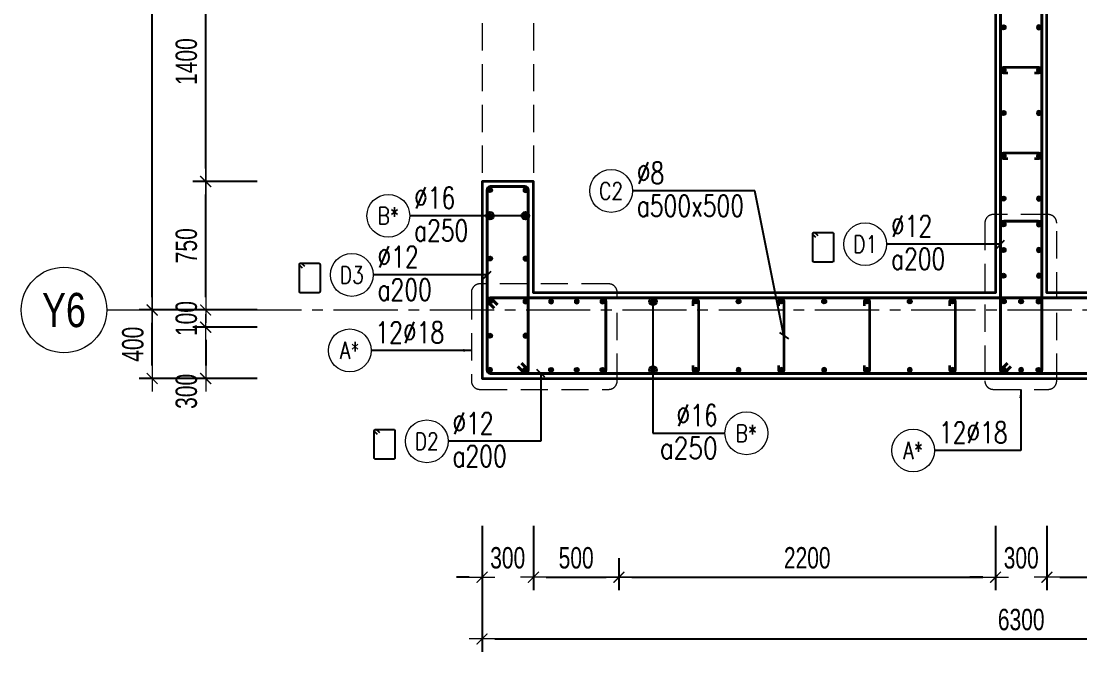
# Model space of a CAD drawing. Header units: millimetres. Extents: x 988833 to 1318015, y -9365 to 47591.
# Drawn here: x 1106109 to 1112294, y 31414 to 35095 of the extents above; entities that cross this region are included whole.
import ezdxf
from ezdxf.enums import TextEntityAlignment as Align

# ---------------------------------------------------------------- set-up
doc = ezdxf.new("R2010")
doc.units = ezdxf.units.MM
doc.header["$MEASUREMENT"] = 0
doc.linetypes.add('HIDDEN2', pattern=[4.7625, 3.175, -1.5875])
doc.linetypes.add('OF_Grid_1$0$CENTER2', pattern=[1.125, 0.75, -0.125, 0.125, -0.125])
doc.layers.get('0').update_dxf_attribs({"lineweight": 20})
doc.layers.get('Defpoints').update_dxf_attribs({"color": 151, "lineweight": 9})
for name, color, linetype, lineweight in [('KC-LEADER', 153, 'Continuous', 18), ('KC-THEP', 6, 'Continuous', 40), ('NDC_S_BEAM', 3, 'HIDDEN2', 20), ('NDC_S_DIM', 1, 'Continuous', 15), ('NDC_S_HIDDEN', 8, 'HIDDEN2', 13), ('NDC_S_LEADER', 1, 'Continuous', 15), ('NDC_S_REBAR', 4, 'Continuous', 35), ('NDC_S_STIRRUP', 4, 'Continuous', 40), ('NDC_S_VN TEXT', 7, 'Continuous', 20), ('NDC_S_WALL', 6, 'Continuous', 35), ('OF_Grid_1$0$NDC_S_AXIS', 5, 'OF_Grid_1$0$CENTER2', 13), ('OF_Grid_1$0$NDC_S_SYMBOL', 1, 'Continuous', 15), ('OF_Grid_1$0$NDC_S_TEXT SYMBOL', 7, 'Continuous', 20)]:
    doc.layers.add(name, color=color, linetype=linetype, lineweight=lineweight)
doc.layers.add('Ligature', color=1, linetype='Continuous')
doc.styles.add('NDC_ARIAL', font='arial.ttf', dxfattribs={"width": 0.85})
doc.styles.add('NDC_DIM', font='', dxfattribs={"width": 0.75})
doc.styles.add('NDC_EN TXT', font='romans.shx', dxfattribs={"width": 0.8})
doc.styles.add('OF_Grid_1$0$NDC_ANNO', font='', dxfattribs={"width": 0.8})
doc.styles.get('NDC_DIM').set_extended_font_data('Dotum')
doc.styles.get('OF_Grid_1$0$NDC_ANNO').set_extended_font_data('Dotum')
doc.dimstyles.new('NDC_1-50', dxfattribs={"dimscale": 50, "dimtxt": 2.5, "dimasz": 1, "dimexe": 1.5, "dimexo": 0, "dimgap": 0.8, "dimtad": 1, "dimdec": 0, "dimdsep": 46, "dimtxsty": 'NDC_ARIAL', "dimblk": 'DIMMARK', "dimcen": 49999.938995, "dimdle": 1.5, "dimclrd": 1, "dimclre": 1, "dimclrt": 3, "dimadec": 0, "dimazin": 0, "dimtfac": 1, "dimtdec": 0, "dimtix": 1, "dimtmove": 2, "dimatfit": 3, "dimfxl": 1, "dimarcsym": 0})
doc.dimstyles.new('NDC_dim_30', dxfattribs={"dimscale": 30, "dimtxt": 2.5, "dimasz": 1.5, "dimexe": 1.5, "dimexo": 2.5, "dimgap": 1, "dimtad": 1, "dimdec": 0, "dimzin": 0, "dimdsep": 46, "dimtxsty": 'NDC_DIM', "dimblk": 'DIMMARK', "dimcen": 0.09, "dimdle": 1.2, "dimclrd": 1, "dimclre": 1, "dimclrt": 3, "dimadec": 0, "dimazin": 0, "dimtfac": 1, "dimtdec": 0, "dimtix": 1, "dimtofl": 0, "dimtmove": 0, "dimatfit": 3, "dimfxl": 6, "dimfxlon": 1, "dimtolj": 1, "dimtzin": 0, "dimarcsym": 0})
doc.dimstyles.new('NDC_dim_50', dxfattribs={"dimscale": 50, "dimtxt": 2.5, "dimasz": 1.5, "dimexe": 1.5, "dimexo": 2.5, "dimgap": 1, "dimtad": 1, "dimdec": 0, "dimzin": 0, "dimdsep": 46, "dimtxsty": 'NDC_DIM', "dimblk": 'DIMMARK', "dimcen": 0.09, "dimdle": 1.2, "dimclrd": 1, "dimclre": 1, "dimclrt": 3, "dimadec": 0, "dimazin": 0, "dimtfac": 1, "dimtdec": 0, "dimtix": 1, "dimtofl": 0, "dimtmove": 0, "dimatfit": 3, "dimfxl": 6, "dimfxlon": 1, "dimtolj": 1, "dimtzin": 0, "dimarcsym": 0})

# ---------------------------------------------------------------- blocks, each defined once
blk = doc.blocks.new('THEP')
at = {"layer": 'KC-LEADER', "color": 6}
blk.add_circle((0, 0), 14, dxfattribs=at)
at = {"layer": 'KC-THEP'}
for p, q in [((-14, 0), (14, 0)), ((9.9, 9.9), (-9.9, -9.9)), ((-9.9, 9.9), (9.9, -9.9)), ((0, 14), (0, -14))]:
    blk.add_line(p, q, dxfattribs=at)
blk = doc.blocks.new('DIMMARK')
at = {"layer": 'NDC_S_DIM', "color": 1}
blk.add_line((-1.5, 0), (1, 0), dxfattribs=at)
at = {"layer": 'NDC_S_DIM', "color": 2, "const_width": 0.1}
blk.add_lwpolyline([(-0.424, -0.424), (0.424, 0.424)], dxfattribs=at)
blk = doc.blocks.new('*U13')
blk.add_circle((-2.5, 0), 2.5)
at = {"layer": 'NDC_S_VN TEXT', "color": 3, "style": 'NDC_EN TXT', "width": 0.75}
blk.add_attdef('DK1', (0.5, 0.85), '', height=2.5, dxfattribs=at)
at = {"layer": 'NDC_S_VN TEXT', "color": 7, "style": 'NDC_EN TXT', "width": 0.8}
blk.add_attdef('SH2', text='', height=2, dxfattribs=at).set_placement((-2.5, 0), align=Align.MIDDLE)
blk = doc.blocks.new('*U11')
blk.add_circle((-2.5, 0), 2.5)
at = {"layer": 'NDC_S_VN TEXT', "color": 3, "style": 'NDC_EN TXT', "width": 0.75}
for tag, p in [('DK1', (0.5, 0.85)), ('KC1', (0.5, -2.97))]:
    blk.add_attdef(tag, p, '', height=2.5, dxfattribs=at)
at = {"layer": 'NDC_S_VN TEXT', "color": 7, "style": 'NDC_EN TXT', "width": 0.8}
blk.add_attdef('SH2', text='', height=2, dxfattribs=at).set_placement((-2.5, 0), align=Align.MIDDLE)
blk = doc.blocks.new('*U10')
blk.add_circle((2.5, 0), 2.5)
at = {"layer": 'NDC_S_VN TEXT', "color": 3, "style": 'NDC_EN TXT'}
for tag, width, p in [('DK2', 0.75, (-0.85, 0.85)), ('KC2', 0.8, (-0.85, -2.97))]:
    blk.add_attdef(tag, text='', height=2.5, dxfattribs=dict(at, width=width)).set_placement(p, align=Align.RIGHT)
at = {"layer": 'NDC_S_VN TEXT', "color": 7, "style": 'NDC_EN TXT', "width": 0.8}
blk.add_attdef('SH3', text='', height=2, dxfattribs=at).set_placement((2.5, 0), align=Align.MIDDLE)
blk = doc.blocks.new('*D562')
at = {"layer": 'Defpoints', "color": 0, "transparency": 16777216}
for p in [(1109101.7, 33509.5), (1108801.7, 33009.5), (1109101.7, 31849.5)]:
    blk.add_point(p, dxfattribs=at)
at = {"layer": 'NDC_S_DIM', "color": 1, "lineweight": -2, "transparency": 16777216}
for p, q in [((1108801.7, 32149.5), (1108801.7, 31774.5)), ((1109101.7, 32149.5), (1109101.7, 31774.5)), ((1108726.7, 31849.5), (1108651.7, 31849.5)), ((1109176.7, 31849.5), (1109251.7, 31849.5))]:
    blk.add_line(p, q, dxfattribs=at)
at = {"layer": 'NDC_S_DIM', "color": 1, "lineweight": -2, "transparency": 16777216, "xscale": 75, "yscale": 75, "zscale": 75}
blk.add_blockref('DIMMARK', (1108801.7, 31849.5), dxfattribs=at)
at = {"layer": 'NDC_S_DIM', "color": 1, "lineweight": -2, "transparency": 16777216, "xscale": 75, "yscale": 75, "zscale": 75, "rotation": 180}
blk.add_blockref('DIMMARK', (1109101.7, 31849.5), dxfattribs=at)
at = {"layer": 'NDC_S_DIM', "color": 3, "transparency": 16777216, "insert": (1108951.7, 31962.1), "char_height": 125, "attachment_point": 5, "style": 'NDC_DIM'}
blk.add_mtext('\\A1;300', dxfattribs=at)
blk = doc.blocks.new('*D563')
at = {"layer": 'Defpoints', "color": 0, "transparency": 16777216}
for p in [(1109101.7, 33509.5), (1109601.5, 32086.3), (1109601.5, 31849.5)]:
    blk.add_point(p, dxfattribs=at)
at = {"layer": 'NDC_S_DIM', "color": 1, "lineweight": -2, "transparency": 16777216}
for p, q in [((1109101.7, 32149.5), (1109101.7, 31774.5)), ((1109601.5, 31961.3), (1109601.5, 31774.5)), ((1109176.7, 31849.5), (1109526.5, 31849.5))]:
    blk.add_line(p, q, dxfattribs=at)
at = {"layer": 'NDC_S_DIM', "color": 1, "lineweight": -2, "transparency": 16777216, "xscale": 75, "yscale": 75, "zscale": 75, "rotation": 180}
blk.add_blockref('DIMMARK', (1109101.7, 31849.5), dxfattribs=at)
at = {"layer": 'NDC_S_DIM', "color": 1, "lineweight": -2, "transparency": 16777216, "xscale": 75, "yscale": 75, "zscale": 75}
blk.add_blockref('DIMMARK', (1109601.5, 31849.5), dxfattribs=at)
at = {"layer": 'NDC_S_DIM', "color": 3, "transparency": 16777216, "insert": (1109351.6, 31962.1), "char_height": 125, "attachment_point": 5, "style": 'NDC_DIM'}
blk.add_mtext('\\A1;500', dxfattribs=at)
blk = doc.blocks.new('*D553')
at = {"layer": 'Defpoints', "color": 0, "transparency": 16777216}
for p in [(1111801.7, 33509.5), (1109601.5, 32086.3), (1111801.7, 31849.5)]:
    blk.add_point(p, dxfattribs=at)
at = {"layer": 'NDC_S_DIM', "color": 1, "lineweight": -2, "transparency": 16777216}
for p, q in [((1111801.7, 32149.5), (1111801.7, 31774.5)), ((1109601.5, 31961.3), (1109601.5, 31774.5)), ((1109676.5, 31849.5), (1111726.7, 31849.5))]:
    blk.add_line(p, q, dxfattribs=at)
at = {"layer": 'NDC_S_DIM', "color": 1, "lineweight": -2, "transparency": 16777216, "xscale": 75, "yscale": 75, "zscale": 75, "rotation": 180}
blk.add_blockref('DIMMARK', (1109601.5, 31849.5), dxfattribs=at)
at = {"layer": 'NDC_S_DIM', "color": 1, "lineweight": -2, "transparency": 16777216, "xscale": 75, "yscale": 75, "zscale": 75}
blk.add_blockref('DIMMARK', (1111801.7, 31849.5), dxfattribs=at)
at = {"layer": 'NDC_S_DIM', "color": 3, "transparency": 16777216, "insert": (1110701.6, 31962.1), "char_height": 125, "attachment_point": 5, "style": 'NDC_DIM'}
blk.add_mtext('\\A1;2200', dxfattribs=at)
blk = doc.blocks.new('*D554')
at = {"layer": 'Defpoints', "color": 0, "transparency": 16777216}
for p in [(1111801.7, 33509.5), (1112101.7, 33509.5), (1112101.7, 31849.5)]:
    blk.add_point(p, dxfattribs=at)
at = {"layer": 'NDC_S_DIM', "color": 1, "lineweight": -2, "transparency": 16777216}
for p, q in [((1111801.7, 32149.5), (1111801.7, 31774.5)), ((1112101.7, 32149.5), (1112101.7, 31774.5)), ((1111726.7, 31849.5), (1111651.7, 31849.5)), ((1112176.7, 31849.5), (1112251.7, 31849.5))]:
    blk.add_line(p, q, dxfattribs=at)
at = {"layer": 'NDC_S_DIM', "color": 1, "lineweight": -2, "transparency": 16777216, "xscale": 75, "yscale": 75, "zscale": 75}
blk.add_blockref('DIMMARK', (1111801.7, 31849.5), dxfattribs=at)
at = {"layer": 'NDC_S_DIM', "color": 1, "lineweight": -2, "transparency": 16777216, "xscale": 75, "yscale": 75, "zscale": 75, "rotation": 180}
blk.add_blockref('DIMMARK', (1112101.7, 31849.5), dxfattribs=at)
at = {"layer": 'NDC_S_DIM', "color": 3, "transparency": 16777216, "insert": (1111951.7, 31962.1), "char_height": 125, "attachment_point": 5, "style": 'NDC_DIM'}
blk.add_mtext('\\A1;300', dxfattribs=at)
blk = doc.blocks.new('*D555')
at = {"layer": 'Defpoints', "color": 0, "transparency": 16777216}
for p in [(1112101.7, 33509.5), (1114301.4, 33457.8), (1114301.4, 31849.5)]:
    blk.add_point(p, dxfattribs=at)
at = {"layer": 'NDC_S_DIM', "color": 1, "lineweight": -2, "transparency": 16777216}
for p, q in [((1112101.7, 32149.5), (1112101.7, 31774.5)), ((1114301.4, 32149.5), (1114301.4, 31774.5)), ((1112176.7, 31849.5), (1114226.4, 31849.5))]:
    blk.add_line(p, q, dxfattribs=at)
at = {"layer": 'NDC_S_DIM', "color": 1, "lineweight": -2, "transparency": 16777216, "xscale": 75, "yscale": 75, "zscale": 75, "rotation": 180}
blk.add_blockref('DIMMARK', (1112101.7, 31849.5), dxfattribs=at)
at = {"layer": 'NDC_S_DIM', "color": 1, "lineweight": -2, "transparency": 16777216, "xscale": 75, "yscale": 75, "zscale": 75}
blk.add_blockref('DIMMARK', (1114301.4, 31849.5), dxfattribs=at)
at = {"layer": 'NDC_S_DIM', "color": 3, "transparency": 16777216, "insert": (1113201.5, 31962.1), "char_height": 125, "attachment_point": 5, "style": 'NDC_DIM'}
blk.add_mtext('\\A1;2200', dxfattribs=at)
blk = doc.blocks.new('*D558')
at = {"layer": 'Defpoints', "color": 0, "transparency": 16777216}
for p in [(1108801.7, 33009.5), (1115101.7, 33009.5), (1115101.7, 31489.2)]:
    blk.add_point(p, dxfattribs=at)
at = {"layer": 'NDC_S_DIM', "color": 1, "lineweight": -2, "transparency": 16777216}
for p, q in [((1108801.7, 31789.2), (1108801.7, 31414.2)), ((1115101.7, 31789.2), (1115101.7, 31414.2)), ((1108876.7, 31489.2), (1115026.7, 31489.2))]:
    blk.add_line(p, q, dxfattribs=at)
at = {"layer": 'NDC_S_DIM', "color": 1, "lineweight": -2, "transparency": 16777216, "xscale": 75, "yscale": 75, "zscale": 75, "rotation": 180}
blk.add_blockref('DIMMARK', (1108801.7, 31489.2), dxfattribs=at)
at = {"layer": 'NDC_S_DIM', "color": 1, "lineweight": -2, "transparency": 16777216, "xscale": 75, "yscale": 75, "zscale": 75}
blk.add_blockref('DIMMARK', (1115101.7, 31489.2), dxfattribs=at)
at = {"layer": 'NDC_S_DIM', "color": 3, "transparency": 16777216, "insert": (1111951.7, 31601.8), "char_height": 125, "attachment_point": 5, "style": 'NDC_DIM'}
blk.add_mtext('\\A1;6300', dxfattribs=at)
blk = doc.blocks.new('*U55')
at = {"layer": 'OF_Grid_1$0$NDC_S_SYMBOL'}
blk.add_line((5, 0), (9, 0), dxfattribs=at)
blk.add_circle((0, 0), 5, dxfattribs=at)
at = {"layer": 'OF_Grid_1$0$NDC_S_TEXT SYMBOL', "color": 7, "style": 'OF_Grid_1$0$NDC_ANNO', "width": 0.8}
blk.add_attdef('GRID', text='', height=4, rotation=270, dxfattribs=at).set_placement((0, 0), align=Align.MIDDLE)
blk = doc.blocks.new('*D545')
at = {"layer": 'Defpoints', "color": 0, "ltscale": 200, "transparency": 16777216}
for p in [(1109540.3, 33409.5), (1107187.1, 33309.5), (1109101.7, 33309.5)]:
    blk.add_point(p, dxfattribs=at)
at = {"layer": 'NDC_S_DIM', "color": 1, "lineweight": -2, "ltscale": 200, "transparency": 16777216}
for p, q in [((1107187.1, 33484.5), (1107187.1, 33559.5)), ((1107487.1, 33409.5), (1107112.1, 33409.5)), ((1107487.1, 33309.5), (1107112.1, 33309.5)), ((1107187.1, 33234.5), (1107187.1, 33159.5))]:
    blk.add_line(p, q, dxfattribs=at)
at = {"layer": 'NDC_S_DIM', "color": 1, "lineweight": -2, "ltscale": 200, "transparency": 16777216, "xscale": 75, "yscale": 75, "zscale": 75}
for p, rotation in [((1107187.1, 33409.5), 270), ((1107187.1, 33309.5), 90)]:
    blk.add_blockref('DIMMARK', p, dxfattribs=dict(at, rotation=rotation))
at = {"layer": 'NDC_S_DIM', "color": 3, "ltscale": 200, "transparency": 16777216, "insert": (1107074.5, 33359.5), "char_height": 125, "attachment_point": 5, "rotation": 90, "style": 'NDC_DIM'}
blk.add_mtext('\\A1;100', dxfattribs=at)
blk = doc.blocks.new('*D546')
at = {"layer": 'Defpoints', "color": 0, "ltscale": 200, "transparency": 16777216}
for p in [(1109101.7, 33309.5), (1107187.1, 33009.5), (1108863.8, 33009.5)]:
    blk.add_point(p, dxfattribs=at)
at = {"layer": 'NDC_S_DIM', "color": 1, "lineweight": -2, "ltscale": 200, "transparency": 16777216}
for p, q in [((1107487.1, 33309.5), (1107112.1, 33309.5)), ((1107187.1, 33234.5), (1107187.1, 33084.5)), ((1107487.1, 33009.5), (1107112.1, 33009.5))]:
    blk.add_line(p, q, dxfattribs=at)
at = {"layer": 'NDC_S_DIM', "color": 1, "lineweight": -2, "ltscale": 200, "transparency": 16777216, "xscale": 75, "yscale": 75, "zscale": 75}
for p, rotation in [((1107187.1, 33309.5), 90), ((1107187.1, 33009.5), 270)]:
    blk.add_blockref('DIMMARK', p, dxfattribs=dict(at, rotation=rotation))
at = {"layer": 'NDC_S_DIM', "color": 3, "ltscale": 200, "transparency": 16777216, "insert": (1107074.5, 32934.5), "char_height": 125, "attachment_point": 5, "rotation": 90, "style": 'NDC_DIM'}
blk.add_mtext('\\A1;300', dxfattribs=at)
blk = doc.blocks.new('*D547')
at = {"layer": 'Defpoints', "color": 0, "ltscale": 200, "transparency": 16777216}
for p in [(1106874.5, 33409.7), (1108915.7, 33409.7), (1108884, 33009.5)]:
    blk.add_point(p, dxfattribs=at)
at = {"layer": 'NDC_S_DIM', "color": 1, "lineweight": -2, "ltscale": 200, "transparency": 16777216}
for p, q in [((1107174.5, 33409.7), (1106799.5, 33409.7)), ((1106874.5, 33084.5), (1106874.5, 33334.7)), ((1107174.5, 33009.5), (1106799.5, 33009.5))]:
    blk.add_line(p, q, dxfattribs=at)
at = {"layer": 'NDC_S_DIM', "color": 1, "lineweight": -2, "ltscale": 200, "transparency": 16777216, "xscale": 75, "yscale": 75, "zscale": 75}
for p, rotation in [((1106874.5, 33409.7), 90), ((1106874.5, 33009.5), 270)]:
    blk.add_blockref('DIMMARK', p, dxfattribs=dict(at, rotation=rotation))
at = {"layer": 'NDC_S_DIM', "color": 3, "ltscale": 200, "transparency": 16777216, "insert": (1106761.9, 33209.6), "char_height": 125, "attachment_point": 5, "rotation": 90, "style": 'NDC_DIM'}
blk.add_mtext('\\A1;400', dxfattribs=at)
blk = doc.blocks.new('*D536')
at = {"layer": 'Defpoints', "color": 0, "ltscale": 200, "transparency": 16777216}
for p in [(1106874.5, 45009.5), (1108915.6, 45009.5), (1108915.7, 33409.7)]:
    blk.add_point(p, dxfattribs=at)
at = {"layer": 'NDC_S_DIM', "color": 1, "lineweight": -2, "ltscale": 200, "transparency": 16777216}
for p, q in [((1107174.5, 45009.5), (1106799.5, 45009.5)), ((1106874.5, 33484.7), (1106874.5, 44934.5)), ((1107174.5, 33409.7), (1106799.5, 33409.7))]:
    blk.add_line(p, q, dxfattribs=at)
at = {"layer": 'NDC_S_DIM', "color": 1, "lineweight": -2, "ltscale": 200, "transparency": 16777216, "xscale": 75, "yscale": 75, "zscale": 75}
for p, rotation in [((1106874.5, 45009.5), 90), ((1106874.5, 33409.7), 270)]:
    blk.add_blockref('DIMMARK', p, dxfattribs=dict(at, rotation=rotation))
at = {"layer": 'NDC_S_DIM', "color": 3, "ltscale": 200, "transparency": 16777216, "insert": (1106761.9, 39209.6), "char_height": 125, "attachment_point": 5, "rotation": 90, "style": 'NDC_DIM'}
blk.add_mtext('\\A1;11600', dxfattribs=at)
blk = doc.blocks.new('*D527')
at = {"layer": 'Defpoints', "color": 0, "ltscale": 200, "transparency": 16777216}
for p in [(1107187.1, 34159.5), (1109101.7, 34159.5), (1109540.3, 33409.5)]:
    blk.add_point(p, dxfattribs=at)
at = {"layer": 'NDC_S_DIM', "color": 1, "lineweight": -2, "ltscale": 200, "transparency": 16777216}
for p, q in [((1107487.1, 34159.5), (1107112.1, 34159.5)), ((1107187.1, 33484.5), (1107187.1, 34084.5)), ((1107487.1, 33409.5), (1107112.1, 33409.5))]:
    blk.add_line(p, q, dxfattribs=at)
at = {"layer": 'NDC_S_DIM', "color": 1, "lineweight": -2, "ltscale": 200, "transparency": 16777216, "xscale": 75, "yscale": 75, "zscale": 75}
for p, rotation in [((1107187.1, 34159.5), 90), ((1107187.1, 33409.5), 270)]:
    blk.add_blockref('DIMMARK', p, dxfattribs=dict(at, rotation=rotation))
at = {"layer": 'NDC_S_DIM', "color": 3, "ltscale": 200, "transparency": 16777216, "insert": (1107074.5, 33784.5), "char_height": 125, "attachment_point": 5, "rotation": 90, "style": 'NDC_DIM'}
blk.add_mtext('\\A1;750', dxfattribs=at)
blk = doc.blocks.new('*D528')
at = {"layer": 'Defpoints', "color": 0, "ltscale": 200, "transparency": 16777216}
for p in [(1107187.1, 35559.5), (1109101.7, 35559.5), (1109101.7, 34159.5)]:
    blk.add_point(p, dxfattribs=at)
at = {"layer": 'NDC_S_DIM', "color": 1, "lineweight": -2, "ltscale": 200, "transparency": 16777216}
for p, q in [((1107487.1, 35559.5), (1107112.1, 35559.5)), ((1107187.1, 34234.5), (1107187.1, 35484.5)), ((1107487.1, 34159.5), (1107112.1, 34159.5))]:
    blk.add_line(p, q, dxfattribs=at)
at = {"layer": 'NDC_S_DIM', "color": 1, "lineweight": -2, "ltscale": 200, "transparency": 16777216, "xscale": 75, "yscale": 75, "zscale": 75}
for p, rotation in [((1107187.1, 35559.5), 90), ((1107187.1, 34159.5), 270)]:
    blk.add_blockref('DIMMARK', p, dxfattribs=dict(at, rotation=rotation))
at = {"layer": 'NDC_S_DIM', "color": 3, "ltscale": 200, "transparency": 16777216, "insert": (1107074.5, 34859.5), "char_height": 125, "attachment_point": 5, "rotation": 90, "style": 'NDC_DIM'}
blk.add_mtext('\\A1;1400', dxfattribs=at)

msp = doc.modelspace()

# ---------------------------------------------------------------- linework, layer by layer
at = {"layer": 'Ligature'}
for points in [[(1110752.8, 33832.6), (1110736.9, 33848.6, -0.668179), (1110742.6, 33862.6), (1110847.3, 33862.6, -0.414214), (1110855.4, 33854.4), (1110855.4, 33697.3, -0.414214), (1110847.3, 33689.1), (1110742.6, 33689.1, -0.414214), (1110734.5, 33697.3), (1110734.5, 33854.4, -0.668179), (1110748.4, 33860.2), (1110764.4, 33844.2)], [(1107752.8, 33653.1), (1107736.9, 33669, -0.668179), (1107742.6, 33683), (1107847.3, 33683, -0.414214), (1107855.4, 33674.8), (1107855.4, 33517.7, -0.414214), (1107847.3, 33509.5), (1107742.6, 33509.5, -0.414214), (1107734.5, 33517.7), (1107734.5, 33674.8, -0.668179), (1107748.4, 33680.6), (1107764.4, 33664.6)], [(1108190.6, 32681.9), (1108174.7, 32697.9, -0.668179), (1108180.4, 32711.8), (1108285.1, 32711.8, -0.414214), (1108293.2, 32703.6), (1108293.2, 32546.5, -0.414214), (1108285.1, 32538.4), (1108180.4, 32538.4, -0.414214), (1108172.3, 32546.5), (1108172.3, 32703.6, -0.668179), (1108186.2, 32709.4), (1108202.2, 32693.4)]]:
    msp.add_lwpolyline(points, format="xyb", dxfattribs=at)
at = {"layer": 'NDC_S_BEAM', "ltscale": 50}
for p, q in [((1108801.7, 35559.5), (1108801.7, 34159.5)), ((1109101.7, 35559.5), (1109101.7, 34159.5))]:
    msp.add_line(p, q, dxfattribs=at)
at = {"layer": 'NDC_S_HIDDEN', "ltscale": 50}
for points in [[(1111789.3, 32946.1), (1112109.2, 32946.1, 0.414214), (1112159.2, 32996.1), (1112159.2, 33916.8, 0.414214), (1112109.2, 33966.8), (1111789.3, 33966.8, 0.414214), (1111739.3, 33916.8), (1111739.3, 32996.1, 0.414214)], [(1108789.3, 32946.1), (1109541.5, 32946.1, 0.414214), (1109591.5, 32996.1), (1109591.5, 33511.9, 0.414214), (1109541.5, 33561.9), (1108789.3, 33561.9, 0.414214), (1108739.3, 33511.9), (1108739.3, 32996.1, 0.414214)]]:
    msp.add_lwpolyline(points, format="xyb", close=True, dxfattribs=at)
at = {"layer": 'NDC_S_REBAR'}
for points in [[(1112030.2, 34794.5), (1112055.2, 34794.5, 1), (1112055.2, 34824.5), (1111848.2, 34824.5, 1), (1111848.2, 34794.5), (1111873.2, 34794.5)], [(1112030.2, 34294.5), (1112055.2, 34294.5, 1), (1112055.2, 34324.5), (1111848.2, 34324.5, 1), (1111848.2, 34294.5), (1111873.2, 34294.5)], [(1110035.5, 33434.5), (1110035.5, 33459.5, -1), (1110065.5, 33459.5), (1110065.5, 33059.5, -1), (1110035.5, 33059.5), (1110035.5, 33084.5)], [(1110535.5, 33434.5), (1110535.5, 33459.5, -1), (1110565.5, 33459.5), (1110565.5, 33059.5, -1), (1110535.5, 33059.5), (1110535.5, 33084.5)], [(1111035.5, 33434.5), (1111035.5, 33459.5, -1), (1111065.5, 33459.5), (1111065.5, 33059.5, -1), (1111035.5, 33059.5), (1111035.5, 33084.5)], [(1111535.5, 33434.5), (1111535.5, 33459.5, -1), (1111565.5, 33459.5), (1111565.5, 33059.5, -1), (1111535.5, 33059.5), (1111535.5, 33084.5)]]:
    msp.add_lwpolyline(points, format="xyb", dxfattribs=at)
at = {"layer": 'NDC_S_STIRRUP'}
for points in [[(1111871.7, 33099.5), (1111831.7, 33059.5, 0.414214), (1111851.7, 33039.5), (1112051.7, 33039.5, 0.414214), (1112071.7, 33059.5), (1112071.7, 45359.5, 0.414214), (1112051.7, 45379.5), (1111851.7, 45379.5, 0.414214), (1111831.7, 45359.5), (1111831.7, 33059.5, 0.414214), (1111851.7, 33039.5), (1111891.7, 33079.5)], [(1109031.7, 33099.5), (1109071.7, 33059.5, -0.414214), (1109051.7, 33039.5), (1108851.7, 33039.5, -0.414214), (1108831.7, 33059.5), (1108831.7, 34109.5, -0.414214), (1108851.7, 34129.5), (1109051.7, 34129.5, -0.414214), (1109071.7, 34109.5), (1109071.7, 33059.5, -0.414214), (1109051.7, 33039.5), (1109011.7, 33079.5)], [(1111871.7, 33099.5), (1111831.7, 33059.5, 0.414214), (1111851.7, 33039.5), (1112051.7, 33039.5, 0.414214), (1112071.7, 33059.5), (1112071.7, 33908.1, 0.414214), (1112051.7, 33928.1), (1111851.7, 33928.1, 0.414214), (1111831.7, 33908.1), (1111831.7, 33059.5, 0.414214), (1111851.7, 33039.5), (1111891.7, 33079.5)], [(1115011.7, 33439.5), (1115051.7, 33479.5, -0.414214), (1115071.7, 33459.5), (1115071.7, 33059.5, -0.414214), (1115051.7, 33039.5), (1108851.7, 33039.5, -0.414214), (1108831.7, 33059.5), (1108831.7, 33459.5, -0.414214), (1108851.7, 33479.5), (1115051.7, 33479.5, -0.414214), (1115071.7, 33459.5), (1115031.7, 33419.5)], [(1108891.7, 33439.5), (1108851.7, 33479.5, 0.414214), (1108831.7, 33459.5), (1108831.7, 33059.5, 0.414214), (1108851.7, 33039.5), (1109505.2, 33039.5, 0.414214), (1109525.2, 33059.5), (1109525.2, 33459.5, 0.414214), (1109505.2, 33479.5), (1108851.7, 33479.5, 0.414214), (1108831.7, 33459.5), (1108871.7, 33419.5)]]:
    msp.add_lwpolyline(points, format="xyb", dxfattribs=at)
at = {"layer": 'NDC_S_WALL'}
msp.add_lwpolyline([(1109101.7, 44259.5), (1109101.7, 44909.5), (1111801.7, 44909.5), (1111801.7, 33509.5), (1109101.7, 33509.5), (1109101.7, 34159.5), (1108801.7, 34159.5), (1108801.7, 33009.5), (1115101.7, 33009.5), (1115101.7, 33009.5), (1115101.7, 34159.5), (1114801.7, 34159.5), (1114801.7, 33509.5), (1114801.7, 33509.5), (1112101.7, 33509.5), (1112101.7, 44909.5), (1114801.7, 44909.5), (1114801.7, 44909.5), (1114801.7, 44259.5), (1115101.7, 44259.5), (1115101.7, 45409.5), (1115101.7, 45409.5), (1108801.7, 45409.5), (1108801.7, 44259.5)], dxfattribs=at)
at = {"layer": 'OF_Grid_1$0$NDC_S_AXIS', "ltscale": 500}
msp.add_line((1106809.2, 33409.5), (1116830.6, 33409.5), dxfattribs=at)

# ---------------------------------------------------------------- block references
at = {"layer": 'KC-THEP'}
for p, rotation in [((1111848.2, 35059.5), 189.6685644363809), ((1111848.2, 34809.5), 189.6685644363809), ((1111848.2, 34559.5), 189.6685644363809), ((1111848.2, 34309.5), 189.6685644363809), ((1108848.2, 34109.5), 189.6685644363809), ((1111848.2, 34059.5), 189.6685644363809), ((1108848.2, 33959.5), 189.6685644363809), ((1111848.2, 33909.5), 189.6685644363809), ((1111848.2, 33759.5), 189.6685644363809), ((1108848.2, 33709.5), 189.6685644363809), ((1111848.2, 33609.5), 189.6685644363809), ((1108848.2, 33459.5), 189.6685644363809), ((1109800.5, 33459.5), 189.6685644363809), ((1110050.5, 33459.5), 189.6685644363809), ((1110300.5, 33459.5), 189.6685644363809), ((1110550.5, 33459.5), 189.6685644363809), ((1110800.5, 33459.5), 189.6685644363809), ((1111050.5, 33459.5), 189.6685644363809), ((1111300.5, 33459.5), 189.6685644363809), ((1111550.5, 33459.5), 189.6685644363809), ((1111850.5, 33459.5), 189.6685644363809), ((1111951.2, 33459.5), 189.6685644363809), ((1108848.2, 33259.3), 189.6685644363809), ((1109055.2, 33059.5), 9.66856443638095), ((1109205.2, 33059.5), 9.66856443638095), ((1109355.2, 33059.5), 9.66856443638095), ((1109505.2, 33059.5), 9.66856443638095), ((1112052.9, 33059.5), 9.66856443638095)]:
    msp.add_blockref('THEP', p, dxfattribs=dict(at, rotation=rotation))
at = {"layer": 'KC-THEP', "xscale": -1}
for p, rotation in [((1112055.2, 35059.5), 170.331435563619), ((1112055.2, 34809.5), 170.331435563619), ((1112055.2, 34559.5), 170.331435563619), ((1112055.2, 34309.5), 170.331435563619), ((1109055.2, 34109.5), 170.331435563619), ((1112055.2, 34059.5), 170.331435563619), ((1109055.2, 33959.5), 170.331435563619), ((1112055.2, 33909.5), 170.331435563619), ((1112055.2, 33759.5), 170.331435563619), ((1109055.2, 33709.5), 170.331435563619), ((1112055.2, 33609.5), 170.331435563619), ((1109055.2, 33459.5), 170.331435563619), ((1109205.2, 33459.5), 170.331435563619), ((1109355.2, 33459.5), 170.331435563619), ((1109505.2, 33459.5), 170.331435563619), ((1112052.9, 33459.5), 170.331435563619), ((1109055.2, 33259.3), 170.331435563619), ((1108848.2, 33059.5), 350.3314355636191), ((1109800.5, 33059.5), 350.3314355636191), ((1110050.5, 33059.5), 350.3314355636191), ((1110300.5, 33059.5), 350.3314355636191), ((1110550.5, 33059.5), 350.3314355636191), ((1110800.5, 33059.5), 350.3314355636191), ((1111050.5, 33059.5), 350.3314355636191), ((1111300.5, 33059.5), 350.3314355636191), ((1111550.5, 33059.5), 350.3314355636191), ((1111850.5, 33059.5), 350.3314355636191), ((1111951.2, 33059.5), 350.3314355636191)]:
    msp.add_blockref('THEP', p, dxfattribs=dict(at, rotation=rotation))
at = {"layer": 'NDC_S_VN TEXT', "xscale": 50, "yscale": 50, "zscale": 50}
for name, p, values in [('*U11', (1109680.6, 34104.2), {'SH2': 'C2', 'DK1': '%%c8', 'KC1': 'a500x500'}), ('*U11', (1108379.2, 33959.5), {'SH2': 'B*', 'DK1': '%%C16', 'KC1': 'a250'}), ('*U11', (1111165.7, 33793.6), {'SH2': 'D1', 'DK1': '%%C12', 'KC1': 'a200'}), ('*U11', (1108165.7, 33614.1), {'SH2': 'D3', 'DK1': '%%C12', 'KC1': 'a200'}), ('*U13', (1108153.9, 33173.6), {'SH2': 'A*', 'DK1': '12%%C18'}), ('*U10', (1110221.1, 32689.7), {'SH3': 'B*', 'DK2': '%%C16', 'KC2': 'a250'}), ('*U11', (1108603.6, 32642.9), {'SH2': 'D2', 'DK1': '%%C12', 'KC1': 'a200'}), ('*U13', (1111445.8, 32589.2), {'SH2': 'A*', 'DK1': '12%%C18'})]:
    msp.add_blockref(name, p, dxfattribs=at).add_auto_attribs(values)
at = {"layer": 'OF_Grid_1$0$NDC_S_AXIS'}
ref = msp.add_blockref('*U55', (1106359.2, 33409.5), dxfattribs=dict(at, xscale=50, yscale=50, zscale=50))
ref.add_attrib('GRID', 'Y6', dxfattribs={"layer": 'OF_Grid_1$0$NDC_S_TEXT SYMBOL', "color": 7, "height": 200, "style": 'OF_Grid_1$0$NDC_ANNO', "width": 0.8}).set_placement((1106359.2, 33409.5), align=Align.MIDDLE)

# ---------------------------------------------------------------- dimensions: what is measured, and where the dimension line sits
at = {"layer": 'NDC_S_DIM', "ltscale": 200}
for base, p1, p2, picture, middle in [((1106874.5, 45009.5), (1108915.7, 33409.7), (1108915.6, 45009.5), '*D536', (1106761.9, 39209.6)), ((1107187.1, 35559.5), (1109101.7, 34159.5), (1109101.7, 35559.5), '*D528', (1107074.5, 34859.5)), ((1107187.1, 34159.5), (1109540.3, 33409.5), (1109101.7, 34159.5), '*D527', (1107074.5, 33784.5)), ((1107187.1, 33309.5), (1109540.3, 33409.5), (1109101.7, 33309.5), '*D545', (1107074.5, 33359.5))]:
    dim = msp.add_linear_dim(base=base, p1=p1, p2=p2, angle=90, dimstyle='NDC_dim_50', override={"dimtmove": 1}, dxfattribs=at)
    dim.commit()
    dim.dimension.update_dxf_attribs({"geometry": picture, "text_midpoint": middle})
dim = msp.add_linear_dim(base=(1106874.5, 33409.7), p1=(1108884, 33009.5), p2=(1108915.7, 33409.7), angle=90, dimstyle='NDC_dim_50', dxfattribs=at)
dim.commit()
dim.dimension.update_dxf_attribs({"geometry": '*D547', "text_midpoint": (1106761.9, 33209.6)})
at = {"layer": 'NDC_S_DIM'}
for base, p2, picture, middle in [((1109101.7, 31849.5), (1109101.7, 33509.5), '*D562', (1108951.7, 31962.1)), ((1115101.7, 31489.2), (1115101.7, 33009.5), '*D558', (1111951.7, 31601.8))]:
    dim = msp.add_linear_dim(base=base, p1=(1108801.7, 33009.5), p2=p2, dimstyle='NDC_dim_50', dxfattribs=at)
    dim.commit()
    dim.dimension.update_dxf_attribs({"geometry": picture, "text_midpoint": middle})
for base, p1, p2, picture, middle in [((1109601.5, 31849.5), (1109101.7, 33509.5), (1109601.5, 32086.3), '*D563', (1109351.6, 31962.1)), ((1111801.7, 31849.5), (1109601.5, 32086.3), (1111801.7, 33509.5), '*D553', (1110701.6, 31962.1)), ((1112101.7, 31849.5), (1111801.7, 33509.5), (1112101.7, 33509.5), '*D554', (1111951.7, 31962.1)), ((1114301.4, 31849.5), (1112101.7, 33509.5), (1114301.4, 33457.8), '*D555', (1113201.5, 31962.1))]:
    dim = msp.add_linear_dim(base=base, p1=p1, p2=p2, dimstyle='NDC_dim_50', override={"dimtmove": 1}, dxfattribs=at)
    dim.commit()
    dim.dimension.update_dxf_attribs({"geometry": picture, "text_midpoint": middle})
at = {"layer": 'NDC_S_DIM', "ltscale": 200}
dim = msp.add_linear_dim(base=(1107187.1, 33009.5), p1=(1109101.7, 33309.5), p2=(1108863.8, 33009.5), angle=90, dimstyle='NDC_dim_50', override={"dimtmove": 1}, dxfattribs=at)
dim.commit()
dim.dimension.update_dxf_attribs({"geometry": '*D546', "text_midpoint": (1107187.1, 32934.5), "dimtype": 160})

# ---------------------------------------------------------------- leaders
at = {"layer": 'NDC_S_LEADER'}
for points, override in [([(1110565.5, 33259.5), (1110396, 34104.2), (1109680.6, 34104.2)], {"dimtad": 0, "dimldrblk": 'Oblique'}), ([(1109055.2, 33959.5), (1108379.2, 33959.5)], {"dimtad": 0, "dimldrblk": 'Origin'}), ([(1108848.2, 33959.5), (1108379.2, 33959.5)], {"dimtad": 0, "dimldrblk": 'Origin'}), ([(1111831.7, 33793.6), (1111163.7, 33793.6)], {"dimtad": 0, "dimldrblk": 'Oblique'}), ([(1108831.7, 33614.1), (1108163.7, 33614.1)], {"dimtad": 0, "dimldrblk": 'Oblique'}), ([(1109800.5, 33459.5), (1109800.5, 32689.6), (1110221.1, 32689.6)], {"dimgap": 1, "dimtad": 0, "dimldrblk": 'Origin'}), ([(1109145.2, 33039.5), (1109145.2, 32642.9), (1108603.6, 32642.9)], {"dimgap": 1, "dimtad": 0, "dimldrblk": 'Oblique'}), ([(1109800.5, 33059.5), (1109800.5, 32689.6), (1110221.1, 32689.6)], {"dimgap": 1, "dimtad": 0, "dimldrblk": 'Origin'})]:
    msp.add_leader(points, dimstyle='NDC_dim_30', override=override, dxfattribs=at)
for points in [[(1108742.1, 33173.6), (1108153.9, 33173.6)], [(1111949.2, 32946.1), (1111949.2, 32589.2), (1111445.8, 32589.2)]]:
    msp.add_leader(points, dimstyle='NDC_1-50', dxfattribs=at)

doc.saveas('drawing.dxf')
